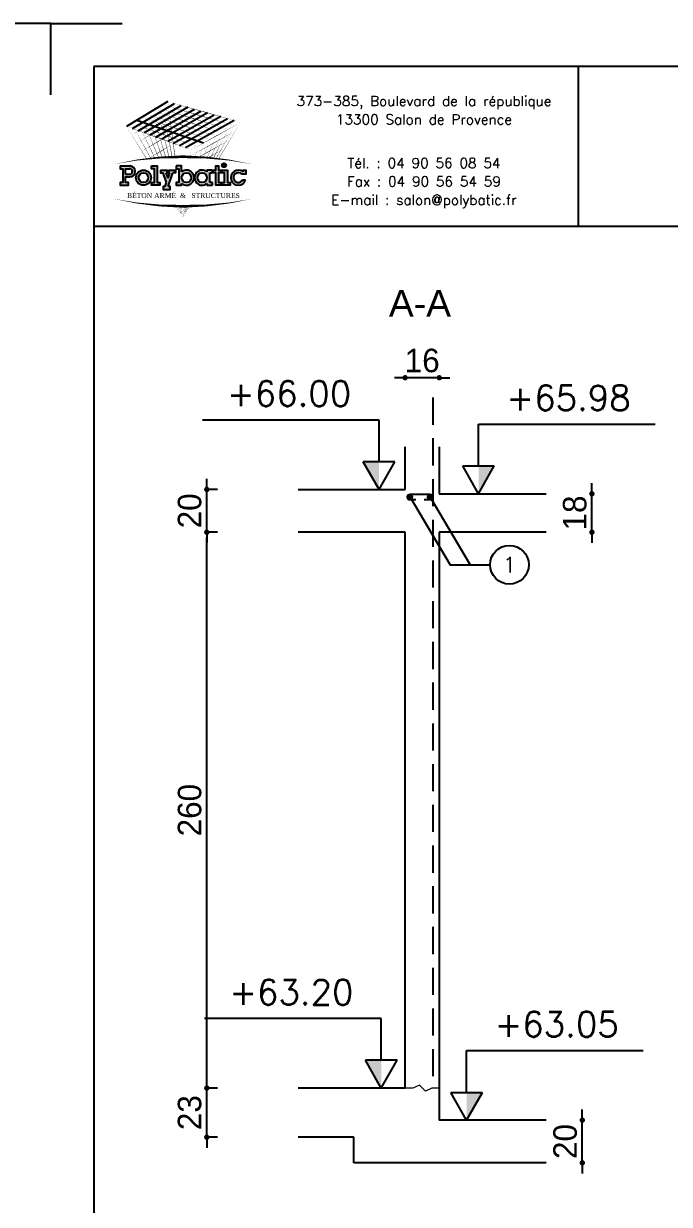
# Model space of a CAD drawing. Header units: metres. Extents: x -5618 to 118954, y -306 to 4637.
# Drawn here: x 24891 to 25193, y 1041 to 1594 of the extents above; entities that cross this region are included whole.
import ezdxf
from ezdxf.enums import TextEntityAlignment as Align

# ---------------------------------------------------------------- set-up
doc = ezdxf.new("R2010")
doc.units = ezdxf.units.M
doc.linetypes.add('CACHEX2', pattern=[19.049999999999997, 12.7, -6.35])
for name, color, linetype in [('COTATION', 1, 'Continuous'), ('GO-FER-HA', 140, 'Continuous'), ('GO-TEXTE', 9, 'Continuous'), ('K_ENT_M_Building_V.76', 7, 'Continuous'), ('STR_COTATION', 1, 'Continuous'), ('STR_VOI-POT', 6, 'Continuous')]:
    doc.layers.add(name, color=color, linetype=linetype)
doc.layers.add('Kofragna_forma', color=7, linetype='Continuous', lineweight=70)
doc.styles.add('GrDimensions', font='simplex.shx')
doc.styles.add('POLYBATIC', font='TIMES.TTF')
doc.styles.add('schéma', font='simplex.shx')
doc.styles.add('TEXTE', font='romans.shx')
doc.styles.add('TEXTEBA', font='ARIAL.TTF')
doc.dimstyles.new('COUPE-20', dxfattribs={"dimscale": 0.5, "dimtxt": 22, "dimasz": 5, "dimexe": 0.05, "dimexo": 0, "dimgap": 5, "dimtad": 1, "dimdec": 0, "dimdsep": 46, "dimtxsty": 'Standard', "dimblk1": 'DOT', "dimblk2": 'DOT', "dimsah": 1, "dimcen": 0, "dimdle": 150, "dimclrd": 1, "dimclre": 1, "dimclrt": 7, "dimadec": 0, "dimazin": 0, "dimtfac": 1, "dimtdec": 0, "dimtix": 1, "dimtmove": 2, "dimatfit": 3, "dimldrblk": 'DOT', "dimfxl": 0, "dimtvp": 1, "dimtolj": 1, "dimtzin": 0, "dimarcsym": 0})

# ---------------------------------------------------------------- blocks, each defined once
blk = doc.blocks.new('A$C492E529B')
h = blk.add_hatch(color=256)
h.paths.add_polyline_path([(-1.982500000000002, 0.1), (-2.082500000000003, 0.1), (-2.082500000000003, 0.2999999999999999), (-1.932500000000003, 0.2999999999999999, 1), (-1.932500000000003, 0.7), (-2.282500000000002, 0.7), (-2.282500000000001, 0.6), (-2.182500000000003, 0.6), (-2.182500000000003, 0.1), (-2.282500000000003, 0.1), (-2.282500000000004, -6.938893903907228e-18), (-1.982500000000003, -6.938893903907228e-18)])
h.paths.add_polyline_path([(-2.082500000000003, 0.3999999999999889), (-2.082500000000003, 0.6), (-1.932500000000003, 0.6, -1), (-1.932500000000003, 0.3999999999999999)], flags=16)
h = blk.add_hatch(color=256)
h.paths.add_polyline_path([(-1.157500000000001, 0.275, 1), (-1.707500000000001, 0.275, 1)])
h.paths.add_polyline_path([(-1.607500000000002, 0.275, -1), (-1.257500000000002, 0.275, -1)], flags=16)
for color, points in [(256, [(-0.9375, 0.7), (-1.137499999999999, 0.7000000000000001), (-1.137500000000001, 0.5999999999999999), (-1.0375, 0.6), (-1.0375, 0.09999999999999998), (-1.137500000000001, 0.09999999999999996), (-1.137499999999999, -4.163336342344337e-17), (-0.8375000000000021, -4.163336342344337e-17), (-0.8375000000000004, 0.09999999999999994), (-0.9374999999999982, 0.09999999999999998)]), (256, [(-0.3674999999999997, 0.45), (-0.2675000000000001, 0.45), (-0.2674999999999983, 0.55), (-0.5234481005020868, 0.55), (-0.5234481005020868, 0.45), (-0.4734481005020861, 0.45), (-0.5425000000000004, 0.2527088585773882), (-0.6115518994979148, 0.45), (-0.5615518994979141, 0.45), (-0.5615518994979141, 0.55), (-0.8175000000000008, 0.55), (-0.8175000000000008, 0.45), (-0.7175000000000011, 0.45), (-0.5954740502510436, 0.1013544292886954), (-0.6484481005020868, -0.04999999999999991), (-0.7175000000000011, -0.04999999999999991), (-0.7175000000000011, -0.1499999999999999), (-0.4675000000000011, -0.1499999999999999), (-0.4675000000000011, -0.04999999999999991), (-0.5424999999999986, -0.0499999999999999)]), (256, [(1.392500000000002, 0.55), (1.2925, 0.55), (1.2925, 0.7000000000000001), (1.192500000000003, 0.7000000000000001), (1.192500000000003, 0.55), (1.092500000000003, 0.55), (1.092500000000003, 0.45), (1.192500000000004, 0.45), (1.192500000000003, -6.938893903907228e-18), (1.392500000000002, -6.938893903907228e-18), (1.392500000000002, 0.1), (1.292500000000004, 0.1), (1.292500000000004, 0.45), (1.392500000000005, 0.45)]), (140, [(1.412500000000003, 0.7250000000000001, 1), (1.562500000000005, 0.7250000000000001, 1)]), (256, [(1.612500000000002, 0.55), (1.412500000000003, 0.55), (1.412500000000003, 0.45), (1.512500000000003, 0.45), (1.512500000000003, 0.1), (1.412500000000003, 0.09999999999999999), (1.412500000000003, -6.938893903907228e-18), (1.712500000000002, -6.938893903907228e-18), (1.7125, 0.09999999999999999), (1.612500000000002, 0.1)]), (256, [(2.129974487139162, 0.4), (2.282500000000004, 0.4), (2.282500000000002, 0.55), (2.182500000000005, 0.55), (2.182500000000003, 0.487132034355964, 3.359496397493009), (2.272075131106462, 0.2), (2.165613883008421, 0.2, -3.125801635094081)])]:
    blk.add_hatch(color=color).paths.add_polyline_path(points)
h = blk.add_hatch(color=256)
h.paths.add_polyline_path([(-0.04749999999999943, 0.4871320343559638), (-0.04749999999999766, 0.7000000000000001), (-0.2474999999999987, 0.7), (-0.2474999999999987, 0.6000000000000001), (-0.1474999999999991, 0.6000000000000001), (-0.1474999999999991, 0.1), (-0.2475000000000005, 0.09999999999999999), (-0.2474999999999987, -6.938893903907228e-18), (-0.04749999999999766, -1.387778780781446e-17), (-0.04749999999999943, 0.06286796564403607, 2.121320343559649)])
h.paths.add_polyline_path([(-0.04749999999999943, 0.275, -1), (0.3025000000000002, 0.275, -1)], flags=16)
h = blk.add_hatch(color=256)
h.paths.add_polyline_path([(1.072500000000003, 0.1), (0.9725000000000037, 0.1), (0.9725000000000037, 0.45), (1.072500000000003, 0.45), (1.072500000000003, 0.55), (0.872500000000004, 0.55), (0.872500000000004, 0.4871320343559638, 2.121320343559652), (0.872500000000004, 0.06286796564403632), (0.8725000000000058, -1.387778780781446e-17), (1.072500000000002, 0)])
h.paths.add_polyline_path([(0.5225000000000026, 0.275, -1), (0.8725000000000023, 0.275, -1)], flags=16)
for p, q in [((-0.5954740502510436, 0.101354429288693), (-0.7175000000000011, 0.45)), ((-0.5425000000000004, 0.2527088585773872), (-0.6115518994979148, 0.45)), ((-0.5425000000000004, -0.04999999999999991), (-0.3674999999999997, 0.45)), ((-0.5425000000000004, 0.2527088585773867), (-0.4734481005020861, 0.45)), ((0.872500000000004, 0.55), (0.872500000000004, 0.4871320343559638)), ((1.072500000000003, 0.55), (0.872500000000004, 0.55)), ((0.9725000000000037, 0.1), (0.9725000000000037, 0.45)), ((0.9725000000000037, 0.45), (1.072500000000003, 0.45)), ((1.072500000000003, 0.45), (1.072500000000003, 0.55)), ((-0.6484481005020868, -0.04999999999999991), (-0.5954740502510454, 0.1013544292886897)), ((0.872500000000004, 0.06286796564403632), (0.872500000000004, -6.938893903907228e-18)), ((1.072500000000003, 0.1), (0.9725000000000037, 0.1)), ((1.072500000000003, -6.938893903907228e-18), (1.072500000000003, 0.1)), ((2.165613883008421, 0.2), (2.272075131106462, 0.2)), ((0.872500000000004, -6.938893903907228e-18), (1.072500000000003, -6.938893903907228e-18))]:
    blk.add_line(p, q)
for points in [[(-2.282500000000002, 0.7), (-1.932500000000003, 0.7)], [(-2.282500000000002, 0.7), (-2.282500000000002, 0.6), (-2.182500000000003, 0.6), (-2.182500000000003, 0.1), (-2.282500000000002, 0.1), (-2.282500000000002, -6.938893903907228e-18), (-1.982500000000003, -6.938893903907228e-18), (-1.982500000000003, 0.1), (-2.082500000000003, 0.1), (-2.082500000000003, 0.2999999999999999), (-1.932500000000003, 0.2999999999999999)], [(-2.082500000000003, 0.3999999999999999), (-2.082500000000003, 0.6), (-1.932500000000003, 0.6)], [(-1.137499999999999, 0.7), (-0.9375, 0.7), (-0.9375, 0.09999999999999998), (-0.8375000000000004, 0.09999999999999994), (-0.8375000000000004, -4.163336342344337e-17), (-1.137499999999999, -4.163336342344337e-17), (-1.137499999999999, 0.09999999999999998), (-1.0375, 0.09999999999999998), (-1.0375, 0.6), (-1.137499999999999, 0.6), (-1.137499999999999, 0.7)], [(-0.8175000000000008, 0.55), (-0.5615518994979141, 0.55)], [(-0.8175000000000008, 0.55), (-0.8175000000000008, 0.45), (-0.7175000000000011, 0.45)], [(-0.6115518994979148, 0.45), (-0.5615518994979141, 0.45), (-0.5615518994979141, 0.55)], [(-0.5234481005020868, 0.55), (-0.2675000000000001, 0.55), (-0.2675000000000001, 0.45), (-0.3674999999999997, 0.45)], [(-0.4734481005020861, 0.45), (-0.5234481005020868, 0.45), (-0.5234481005020868, 0.55)], [(-0.2474999999999987, 0.7), (-0.2474999999999987, 0.6000000000000001), (-0.1474999999999991, 0.6000000000000001), (-0.1474999999999991, 0.1), (-0.2474999999999987, 0.1), (-0.2474999999999987, -6.938893903907228e-18), (-0.04749999999999943, -6.938893903907228e-18), (-0.04749999999999943, 0.06286796564403607)], [(-0.04749999999999943, 0.4871320343559638), (-0.04749999999999943, 0.7), (-0.2474999999999987, 0.7)], [(1.092500000000003, 0.55), (1.192500000000003, 0.55), (1.192500000000003, 0.7000000000000001), (1.292500000000002, 0.7000000000000001), (1.292500000000002, 0.55), (1.392500000000004, 0.55), (1.392500000000004, 0.45), (1.292500000000002, 0.45), (1.292500000000002, 0.1), (1.392500000000004, 0.1), (1.392500000000004, -6.938893903907228e-18), (1.192500000000003, -6.938893903907228e-18), (1.192500000000003, 0.45), (1.092500000000003, 0.45)], [(1.092500000000003, 0.45), (1.092500000000003, 0.55)], [(1.412500000000003, 0.45), (1.412500000000003, 0.55), (1.612500000000002, 0.55), (1.612500000000002, 0.1), (1.712500000000002, 0.1), (1.712500000000002, -6.938893903907228e-18), (1.412500000000003, -6.938893903907228e-18), (1.412500000000003, 0.1), (1.512500000000003, 0.1), (1.512500000000003, 0.45), (1.412500000000003, 0.45)], [(2.182500000000003, 0.487132034355964), (2.182500000000003, 0.55), (2.282500000000002, 0.55), (2.282500000000002, 0.4), (2.129974487139162, 0.4)], [(-2.082500000000003, 0.3999999999999999), (-1.932500000000003, 0.3999999999999999)], [(-0.6484481005020868, -0.04999999999999991), (-0.7175000000000011, -0.04999999999999991), (-0.7175000000000011, -0.1499999999999999), (-0.4675000000000011, -0.1499999999999999), (-0.4675000000000011, -0.04999999999999991), (-0.5425000000000004, -0.04999999999999991)]]:
    blk.add_lwpolyline(points)
for centre, radius in [((-1.432500000000001, 0.275), 0.275), ((-1.432500000000001, 0.275), 0.175), ((0.1275000000000013, 0.275), 0.175), ((0.6975000000000033, 0.275), 0.175)]:
    blk.add_circle(centre, radius)
at = {"color": 140}
blk.add_circle((1.487500000000004, 0.7250000000000001), 0.07500000000000107, dxfattribs=at)
for centre, radius, start, end in [((-1.932500000000003, 0.5), 0.2, 270, 90), ((-1.932500000000003, 0.5), 0.1, 270, 90), ((0.1275000000000013, 0.275), 0.275, 230.4788036413577, 129.5211963586423), ((0.6975000000000033, 0.275), 0.275, 50.47880364135766, 309.5211963586423), ((2.007500000000002, 0.275), 0.275, 50.47880364135766, 344.1733798681277), ((2.007500000000002, 0.275), 0.175, 45.58469140280684, 334.6230664748476)]:
    blk.add_arc(centre, radius, start, end)
blk = doc.blocks.new('POLYBATIC')
at = {"color": 140}
for p, q in [((-0.4296875000004547, 3.28125), (-1.601562500000455, 2.578125)), ((-1.434659090909463, 2.517755681818244), (-0.2414772727272521, 3.227982954545496)), ((-1.267755681818471, 2.457386363636374), (-0.05326704545473149, 3.174715909090992)), ((0.1349431818182438, 3.121448863636374), (-1.100852272727479, 2.397017045454504)), ((-0.933948863636715, 2.336647727272748), (0.323153409090537, 3.06818181818187)), ((-0.7670454545457233, 2.276278409090992), (0.5113636363635123, 3.014914772727252)), ((-1.308593750000455, 2.75390625), (0.5859375, 2.109375)), ((0.6995738636360329, 2.961647727272748), (-0.6001420454547315, 2.215909090909008)), ((-0.4332386363639671, 2.155539772727366), (0.8877840909092356, 2.908380681818244)), ((1.075994318181529, 2.855113636363626), (-0.2663352272729753, 2.095170454545496)), ((-0.09943181818198354, 2.034801136363626), (1.264204545454504, 2.801846590909008)), ((1.452414772727025, 2.748579545454504), (0.06747159090900823, 1.97443181818187))]:
    blk.add_line(p, q, dxfattribs=at)
for points in [[(-1.015625000000455, 2.9296875, 0.015625, 0, 0), (-0.4296875000004547, 3.28125, 0, 0, 0)], [(0.1220703125, 2.7099609375, 0.015625, 0, 0), (-0.8691406250004547, 3.017578125, 0, 0, 0)], [(-0.4912426523219438, 1.705550332218991, 0.01358734283786201, 0, 0), (-0.8691406250004547, 3.017578125, 0, 0, 0)], [(-0.8380681818182438, 2.87286931818187, 0.015625, 0, 0), (-0.2414772727272521, 3.227982954545496, 0, 0, 0)], [(0.283203125, 2.802734375, 0.015625, 0, 0), (-0.7226562500004547, 3.10546875, 0, 0, 0)], [(-0.3979455071712437, 1.710090152438511, 0.01404154563583916, 0, 0), (-0.7226562500004547, 3.10546875, 0, 0, 0)], [(-0.6605113636364877, 2.816051136363626, 0.015625, 0, 0), (-0.05326704545473149, 3.174715909090992, 0, 0, 0)], [(0.4443359375002274, 2.8955078125, 0.015625, 0, 0), (-0.5761718750004547, 3.193359375, 0, 0, 0)], [(-0.3091679367046254, 1.713523988177485, 0.01448156953465553, 0, 0), (-0.5761718750004547, 3.193359375, 0, 0, 0)], [(-0.4829545454547315, 2.759232954545496, 0.015625, 0, 0), (0.1349431818182438, 3.121448863636374, 0, 0, 0)], [(0.60546875, 2.98828125, 0.015625, 0, 0), (-0.4296875000004547, 3.28125, 0, 0, 0)], [(-0.2247129179731928, 1.715989555429132, 0.01490724232924596, 0, 0), (-0.4296875000004547, 3.28125, 0, 0, 0)], [(-0.3053977272729753, 2.702414772727366, 0.015625, 0, 0), (0.323153409090537, 3.06818181818187, 0, 0, 0)], [(-0.1278409090909918, 2.645596590909008, 0.015625, 0, 0), (0.5113636363635123, 3.014914772727252, 0, 0, 0)], [(-1.601562500000455, 2.578125, 0, 0.015625, 0), (-1.015625000000455, 2.9296875, 0, 0, 0)], [(-1.434659090909463, 2.517755681818244, 0, 0.015625, 0), (-0.8380681818182438, 2.87286931818187, 0, 0, 0)], [(-0.3613281249997726, 2.431640625, 0.015625, 0, 0), (-1.308593750000455, 2.75390625, 0, 0, 0)], [(-0.8000544418000572, 1.683696661101635, 0.01214422228537064, 0, 0), (-1.308593750000455, 2.75390625, 0, 0, 0)], [(-1.267755681818471, 2.457386363636374, 0, 0.015625, 0), (-0.6605113636364877, 2.816051136363626, 0, 0, 0)], [(-0.2001953125, 2.5244140625, 0.015625, 0, 0), (-1.162109375000455, 2.841796875, 0, 0, 0)], [(-0.6921335829376858, 1.692528341469028, 0.01263800449243644, 0, 0), (-1.162109375000455, 2.841796875, 0, 0, 0)], [(-1.100852272727479, 2.397017045454504, 0, 0.015625, 0), (-0.4829545454547315, 2.759232954545496, 0, 0, 0)], [(-0.03906250000045475, 2.6171875, 0.015625, 0, 0), (-1.015625000000455, 2.9296875, 0, 0, 0)], [(-0.5892474188822234, 1.699752169851649, 0.0131193101882493, 0, 0), (-1.015625000000455, 2.9296875, 0, 0, 0)], [(-0.933948863636715, 2.336647727272748, 0, 0.015625, 0), (-0.3053977272729753, 2.702414772727366, 0, 0, 0)], [(-0.390625, 2.982954545454504, 0, 0.015625, 0), (-0.9232954545454959, 2.663352272727366, 0, 0, 0)], [(-0.3515625, 2.684659090909008, 0, 0.015625, 0), (-0.8309659090909918, 2.397017045454504, 0, 0, 0)], [(0.04971590909099177, 2.588778409090992, 0.015625, 0, 0), (0.6995738636360329, 2.961647727272748, 0, 0, 0)], [(1.11328125, 2.40234375, 0, 0.015625, 0), (0.1220703125, 2.7099609375, 0, 0, 0)], [(0.2272727272727479, 2.531960227272748, 0.015625, 0, 0), (0.8877840909092356, 2.908380681818244, 0, 0, 0)], [(1.2890625, 2.5, 0, 0.015625, 0), (0.283203125, 2.802734375, 0, 0, 0)], [(0.4048295454542767, 2.475142045454504, 0.015625, 0, 0), (1.075994318181529, 2.855113636363626, 0, 0, 0)], [(1.46484375, 2.59765625, 0, 0.015625, 0), (0.4443359375002274, 2.8955078125, 0, 0, 0)], [(0.5823863636364877, 2.41832386363626, 0.015625, 0, 0), (1.264204545454504, 2.801846590909008, 0, 0, 0)], [(1.640625000000227, 2.6953125, 0, 0.015625, 0), (0.60546875, 2.98828125, 0, 0, 0)], [(0.7599431818180165, 2.36150568181813, 0.015625, 0, 0), (1.452414772727025, 2.748579545454504, 0, 0, 0)], [(0.9374999999995453, 2.3046875, 0.015625, 0, 0), (1.640625000000227, 2.6953125, 0, 0, 0)], [(1.012016020391002, 1.662597747784957, 0.01197350437350787, 0, 0), (1.640625000000227, 2.6953125, 0, 0, 0)], [(-0.68359375, 2.24609375, 0.015625, 0, 0), (-1.601562500000455, 2.578125, 0, 0, 0)], [(-1.031467709796289, 1.660411435280935, 0.01112380078447304, 0, 0), (-1.601562500000455, 2.578125, 0, 0, 0)], [(-1.455965909090764, 2.34375, 0, 0.015625, 0), (-0.9232954545454959, 2.663352272727366, 0, 0, 0)], [(-0.5224609375, 2.3388671875, 0.015625, 0, 0), (-1.455078125000455, 2.666015625, 0, 0, 0)], [(-0.9131357219118854, 1.673060752227684, 0.0116390314757204, 0, 0), (-1.455078125000455, 2.666015625, 0, 0, 0)], [(-1.310369318181984, 2.109375, 0, 0.015625, 0), (-0.8309659090909918, 2.397017045454504, 0, 0, 0)], [(-0.7670454545457233, 2.276278409090992, 0, 0.015625, 0), (-0.1278409090909918, 2.645596590909008, 0, 0, 0)], [(-0.3124999999997726, 2.386363636363626, 0, 0.015625, 0), (-0.738636363636715, 2.13068181818187, 0, 0, 0)], [(-0.6001420454547315, 2.215909090909008, 0, 0.015625, 0), (0.04971590909099177, 2.588778409090992, 0, 0, 0)], [(0.41015625, 2.01171875, 0, 0.015625, 0), (-0.5224609375, 2.3388671875, 0, 0, 0)], [(-0.4332386363639671, 2.155539772727366, 0, 0.015625, 0), (0.2272727272727479, 2.531960227272748, 0, 0, 0)], [(0.5859375, 2.109375, 0, 0.015625, 0), (-0.3613281249997726, 2.431640625, 0, 0, 0)], [(-0.2663352272729753, 2.095170454545496, 0, 0.015625, 0), (0.4048295454542767, 2.475142045454504, 0, 0, 0)], [(0.7617187500002274, 2.20703125, 0, 0.015625, 0), (-0.2001953125, 2.5244140625, 0, 0, 0)], [(-0.09943181818198354, 2.034801136363626, 0, 0.015625, 0), (0.5823863636364877, 2.41832386363626, 0, 0, 0)], [(0.9374999999995453, 2.3046875, 0, 0.015625, 0), (-0.03906250000045475, 2.6171875, 0, 0, 0)], [(0.06747159090900823, 1.97443181818187, 0, 0.015625, 0), (0.7599431818180165, 2.36150568181813, 0, 0, 0)], [(0.7810150218122089, 1.685348204963248, 0.00932677131755205, 0, 0), (1.11328125, 2.40234375, 0, 0, 0)], [(0.8522727272725206, 2.095170454545496, 0.015625, 0, 0), (1.491477272727025, 2.450284090909008, 0, 0, 0)], [(0.8650912233908912, 1.677752675667421, 0.01027809155415822, 0, 0), (1.2890625, 2.5, 0, 0, 0)], [(0.9418075391890852, 1.670138702828694, 0.01115810583063171, 0, 0), (1.46484375, 2.59765625, 0, 0, 0)], [(-1.164772727272975, 1.875, 0, 0.015625, 0), (-0.738636363636715, 2.13068181818187, 0, 0, 0)], [(0.234375, 1.9140625, 0, 0.015625, 0), (-0.68359375, 2.24609375, 0, 0, 0)], [(-0.2734375, 2.08806818181813, 0, 0.015625, 0), (-0.6463068181817562, 1.864346590909008, 0, 0, 0)], [(0.2130681818182438, 1.74005681818187, 0, 0.015625, 0), (0.8522727272725206, 2.095170454545496, 0, 0, 0)], [(0.234375, 1.9140625, 0, 0.015625, 0), (0.9374999999995453, 2.3046875, 0, 0, 0)], [(0.3490664007761097, 1.712087584760297, 0.004654464702752464, 0, 0), (0.41015625, 2.01171875, 0, 0, 0)], [(0.4740167860959446, 1.706460429945992, 0.005969104741541102, 0, 0), (0.5859375, 2.109375, 0, 0, 0)], [(0.5866968277300657, 1.699916449576676, 0.007180386554667803, 0, 0), (0.7617187500002274, 2.20703125, 0, 0, 0)], [(0.6885950454347949, 1.692796153361087, 0.008296831818832406, 0, 0), (0.9374999999995453, 2.3046875, 0, 0, 0)], [(0.7648212005681216, 1.884417712436971, 0.015625, 0, 0), (1.342329545454277, 2.20525568181813, 0, 0, 0)], [(-1.953125, 1.5078125, 0, 0.078125, -0.05384344768960826), (0, 1.71875, 0, 0, 0)], [(-1.019176136363967, 1.640625, 0, 0.015625, 0), (-0.6463068181817562, 1.864346590909008, 0, 0, 0)], [(-0.2343750000004547, 1.789772727272748, 0, 0.006380219183002012, 0), (-0.364879483288405, 1.711470037299478, 0, 0.006380219183002012, 0)], [(1.953125, 1.5078125, 0, 0.078125, 0.05384344768960826), (0, 1.71875, 0, 0, 0)], [(0.2101635290903232, 1.716335487573815, 0.003228196121244227, 0, 0), (0.234375, 1.9140625, 0, 0, 0)], [(0.4469534160696185, 1.707824498826653, 0.006931142164855608, 0.015625, 0), (0.7670454545452685, 1.885653409090992, 0, 0, 0)], [(0.6795939278408696, 1.674900666982467, 0.015625, 0, 0), (1.193181818181984, 1.960227272727366, 0, 0, 0)], [(0.9595825479204905, 1.668281339753776, 0.002934513941093933, 0, 0), (1.044034090909008, 1.715198863636374, 0, 0, 0)], [(-1.953125, 0.5234375, 0, 0.078125, 0.05384344768960826), (0, 0.3125, 0, 0, 0)], [(1.953125, 0.5234375, 0, 0.078125, -0.05384344768960826), (0, 0.3125, 0, 0, 0)], [(0, 0, 0, 0.003813184372856077, 0), (-0.195425699109137, 0.3145877107606339, 0, 0.003813184372856077, 0)], [(0, 0, 0, 0.003681835129602301, 0), (-0.1714354482223825, 0.3141065594943484, 0, 0.003681835129602301, 0)], [(0, 0, 0, 0.003559883067564705, 0), (-0.1490701034542781, 0.3137146953291676, 0, 0.003559883067564705, 0)], [(0, 0, 0, 0.003446298807918057, 0), (-0.1281592369196005, 0.3133977978450275, 0, 0.003446298807918057, 0)], [(0, 0, 0, 0.003340204242443637, 0), (-0.1085566378797012, 0.3131441477290764, 0, 0.003340204242443637, 0)], [(0, 0, 0, 0.00324084487628895, 0), (-0.09013599812169559, 0.312944083366574, 0, 0.00324084487628895, 0)], [(0, 0, 0, 0.00314756816438513, 0), (-0.07278751380135873, 0.312789586335839, 0, 0.00314756816438513, 0)], [(0, 0, 0, 0.003059806352468915, 0), (-0.05641517962362741, 0.3126739616427585, 0, 0.003059806352468915, 0)], [(0, 0, 0, 0.003059806352468926, 0), (-0.05641517962362741, 0.3126739616427585, 0, 0.003059806352468926, 0)], [(0, 0, 0, 0.002977062747662009, 0), (-0.04093461278057475, 0.3125915885044606, 0, 0.002977062747662009, 0)], [(0, 0, 0, 0.005103348149100338, 0), (0.03827511111785498, 0.3125800741324838, 0, 0.005103348149100338, 0)], [(0, 0, 0, 0.004857820584163759, 0), (0.06375889516698408, 0.3127222001055543, 0, 0.004857820584163759, 0)], [(0, 0, 0, 0.004635747574430795, 0), (0.08692026702033218, 0.3129129612740371, 0, 0.004635747574430795, 0)], [(0, 0, 0, 0.004433818568920311, 0), (0.1080743276174871, 0.3131384364301084, 0, 0.004433818568920311, 0)], [(0, 0, 0, 0.004249332961201733, 0), (0.1274799888360576, 0.3133883058886795, 0, 0.004249332961201733, 0)], [(0, 0, 0, 0.004080063185600645, 0), (0.1453522509866616, 0.3136548573932032, 0, 0.004080063185600645, 0)], [(0, 0, 0, 0.003924153640373415, 0), (0.1618713376651613, 0.3139322912297757, 0, 0.003924153640373415, 0)], [(0, 0, 0, 0.003780044831076442, 0), (0.1771896014565755, 0.3142162265830848, 0, 0.003780044831076442, 0)], [(0, 0, 0, 0.003646415603355052, 0), (0.1914368191760332, 0.314503345789376, 0, 0.003646415603355052, 0)]]:
    blk.add_lwpolyline(points, format="xyseb", dxfattribs=at)
at = {"color": 5, "xscale": 0.78125, "yscale": 0.78125, "zscale": 0.78125}
blk.add_blockref('A$C492E529B', (0, 0.9102189642169378), dxfattribs=at)
at = {"lineweight": 60, "style": 'POLYBATIC'}
for s, p in [('BÉTON ARMÉ', (-1.586656885245475, 0.546875)), ('STRUCTURES', (0.2401012856082616, 0.546875))]:
    blk.add_text(s, height=0.140625, dxfattribs=at).set_placement(p)
at = {"color": 140, "style": 'POLYBATIC'}
blk.add_text('&', height=0.140625, dxfattribs=at).set_placement((0, 0.546875), align=Align.CENTER)
blk = doc.blocks.new('_DOT')
at = {"color": 0, "linetype": 'ByBlock'}
blk.add_line((-0.5, 0), (-1, 0), dxfattribs=at)
at = {"color": 0, "linetype": 'ByBlock', "const_width": 0.5}
blk.add_lwpolyline([(-0.25, 0, 1), (0.25, 0, 1)], format="xyb", close=True, dxfattribs=at)
blk = doc.blocks.new('*D887')
at = {"layer": 'COTATION', "color": 1, "lineweight": -2, "ltscale": 4.5}
for p, q in [((24976.7343246977, 1098.287650615887), (24976.7343246977, 1100.787650615887)), ((24981.7343246977, 1095.787650615887), (24976.7093246977, 1095.787650615887)), ((24976.7343246977, 1072.787650615887), (24976.7343246977, 1095.787650615887)), ((24981.7343246977, 1072.787650615887), (24976.7093246977, 1072.787650615887)), ((24976.7343246977, 1070.287650615887), (24976.7343246977, 1067.787650615887))]:
    blk.add_line(p, q, dxfattribs=at)
at = {"layer": 'DEFPOINTS', "color": 0, "lineweight": -3, "ltscale": 4.5}
for p in [(24976.7343246977, 1095.787650615887), (25019.50796103372, 1095.787650615887), (25019.50796103372, 1072.787650615887)]:
    blk.add_point(p, dxfattribs=at)
at = {"layer": 'COTATION', "color": 1, "lineweight": -2, "ltscale": 4.5, "xscale": 2.5, "yscale": 2.5, "zscale": 2.5}
for p, rotation in [((24976.7343246977, 1095.787650615887), 270), ((24976.7343246977, 1072.787650615887), 90)]:
    blk.add_blockref('_DOT', p, dxfattribs=dict(at, rotation=rotation))
at = {"layer": 'COTATION', "color": 7, "lineweight": -3, "ltscale": 4.5, "insert": (24968.7343246977, 1084.287650615891), "char_height": 11, "attachment_point": 5, "rotation": 90}
blk.add_mtext('\\A1;23', dxfattribs=at)
blk = doc.blocks.new('*D888')
at = {"layer": 'COTATION', "color": 1, "lineweight": -2, "ltscale": 4.5}
for p, q in [((24981.7343246977, 1355.787650615887), (24976.7093246977, 1355.787650615887)), ((24976.7343246977, 1098.287650615887), (24976.7343246977, 1353.287650615887)), ((24981.7343246977, 1095.787650615887), (24976.7093246977, 1095.787650615887))]:
    blk.add_line(p, q, dxfattribs=at)
at = {"layer": 'DEFPOINTS', "color": 0, "lineweight": -3, "ltscale": 4.5}
for p in [(24976.7343246977, 1355.787650615887), (25019.50796103372, 1355.787650615887), (25019.50796103372, 1095.787650615887)]:
    blk.add_point(p, dxfattribs=at)
at = {"layer": 'COTATION', "color": 1, "lineweight": -2, "ltscale": 4.5, "xscale": 2.5, "yscale": 2.5, "zscale": 2.5}
for p, rotation in [((24976.7343246977, 1355.787650615887), 90), ((24976.7343246977, 1095.787650615887), 270)]:
    blk.add_blockref('_DOT', p, dxfattribs=dict(at, rotation=rotation))
at = {"layer": 'COTATION', "color": 7, "lineweight": -3, "ltscale": 4.5, "insert": (24968.7343246977, 1225.787650615891), "char_height": 11, "attachment_point": 5, "rotation": 90}
blk.add_mtext('\\A1;260', dxfattribs=at)
blk = doc.blocks.new('*D889')
at = {"layer": 'COTATION', "color": 1, "lineweight": -2, "ltscale": 4.5}
for p, q in [((24981.7343246977, 1375.790150615967), (24976.7093246977, 1375.790150615967)), ((24976.7343246977, 1378.290150615967), (24976.7343246977, 1380.790150615967)), ((24976.7343246977, 1355.787650615887), (24976.7343246977, 1375.790150615967)), ((24981.7343246977, 1355.787650615887), (24976.7093246977, 1355.787650615887)), ((24976.7343246977, 1353.287650615887), (24976.7343246977, 1350.787650615887))]:
    blk.add_line(p, q, dxfattribs=at)
at = {"layer": 'DEFPOINTS', "color": 0, "lineweight": -3, "ltscale": 4.5}
for p in [(24976.7343246977, 1375.790150615967), (25019.50796103372, 1375.790150615967), (25019.50796103372, 1355.787650615887)]:
    blk.add_point(p, dxfattribs=at)
at = {"layer": 'COTATION', "color": 1, "lineweight": -2, "ltscale": 4.5, "xscale": 2.5, "yscale": 2.5, "zscale": 2.5}
for p, rotation in [((24976.7343246977, 1375.790150615967), 270), ((24976.7343246977, 1355.787650615887), 90)]:
    blk.add_blockref('_DOT', p, dxfattribs=dict(at, rotation=rotation))
at = {"layer": 'COTATION', "color": 7, "lineweight": -3, "ltscale": 4.5, "insert": (24968.7343246977, 1365.788900615931), "char_height": 11, "attachment_point": 5, "rotation": 90}
blk.add_mtext('\\A1;20', dxfattribs=at)
blk = doc.blocks.new('*D890')
at = {"layer": 'DEFPOINTS', "color": 0, "lineweight": -3, "ltscale": 4.5}
for p in [(25069.50796103372, 1428.06661036162), (25069.50796103372, 1395.790150615966, 187.688179425467), (25085.50796103372, 1395.790150615966, 187.688179425467)]:
    blk.add_point(p, dxfattribs=at)
at = {"layer": 'STR_COTATION', "color": 1, "lineweight": -2, "ltscale": 4.5}
for p, q in [((25067.00796103372, 1428.06661036162), (25064.50796103372, 1428.06661036162)), ((25069.50796103372, 1428.078889743477), (25069.50796103372, 1428.09161036162)), ((25085.50796103372, 1428.06661036162), (25069.50796103372, 1428.06661036162)), ((25085.50796103372, 1428.078889743477), (25085.50796103372, 1428.09161036162)), ((25088.00796103372, 1428.06661036162), (25090.50796103372, 1428.06661036162))]:
    blk.add_line(p, q, dxfattribs=at)
at = {"layer": 'STR_COTATION', "color": 1, "lineweight": -2, "ltscale": 4.5, "xscale": 2.5, "yscale": 2.5, "zscale": 2.5}
blk.add_blockref('_DOT', (25069.50796103372, 1428.06661036162), dxfattribs=at)
at = {"layer": 'STR_COTATION', "color": 1, "lineweight": -2, "ltscale": 4.5, "xscale": 2.5, "yscale": 2.5, "zscale": 2.5, "rotation": 180}
blk.add_blockref('_DOT', (25085.50796103372, 1428.06661036162), dxfattribs=at)
at = {"layer": 'STR_COTATION', "color": 7, "lineweight": -3, "ltscale": 4.5, "insert": (25077.50796103372, 1436.06661036162), "char_height": 11, "attachment_point": 5}
blk.add_mtext('\\A1;16', dxfattribs=at)
blk = doc.blocks.new('*D891')
at = {"layer": 'DEFPOINTS', "color": 0, "lineweight": -3, "ltscale": 4.5}
for p in [(25135.50796103372, 1080.787650615887, 187.688179425467), (25152.41719249981, 1080.787650615887), (25133.53710448089, 1060.787650615887, 187.688179425467)]:
    blk.add_point(p, dxfattribs=at)
at = {"layer": 'STR_COTATION', "color": 1, "lineweight": -2, "ltscale": 4.5}
for p, q in [((25152.41719249981, 1083.287650615887), (25152.41719249981, 1085.787650615887)), ((25152.41719249981, 1060.787650615887), (25152.41719249981, 1080.787650615887)), ((25152.43545297498, 1080.787650615887), (25152.44219249981, 1080.787650615887)), ((25152.43467608001, 1060.787650615887), (25152.44219249981, 1060.787650615887)), ((25152.41719249981, 1058.287650615887), (25152.41719249981, 1055.787650615887))]:
    blk.add_line(p, q, dxfattribs=at)
at = {"layer": 'STR_COTATION', "color": 1, "lineweight": -2, "ltscale": 4.5, "xscale": 2.5, "yscale": 2.5, "zscale": 2.5}
for p, rotation in [((25152.41719249981, 1080.787650615887), 270), ((25152.41719249981, 1060.787650615887), 90)]:
    blk.add_blockref('_DOT', p, dxfattribs=dict(at, rotation=rotation))
at = {"layer": 'STR_COTATION', "color": 7, "lineweight": -3, "ltscale": 4.5, "insert": (25144.41719249981, 1070.787650615891), "char_height": 11, "attachment_point": 5, "rotation": 90}
blk.add_mtext('\\A1;20', dxfattribs=at)
blk = doc.blocks.new('*D892')
at = {"layer": 'DEFPOINTS', "color": 0, "lineweight": -3, "ltscale": 4.5}
for p in [(25135.50796103372, 1373.790150615968, 281.5322691381999), (25156.90888450145, 1373.790150615968), (25135.50796103372, 1355.787650615887, 281.5322691381999)]:
    blk.add_point(p, dxfattribs=at)
at = {"layer": 'STR_COTATION', "color": 1, "lineweight": -2, "ltscale": 4.5}
for p, q in [((25156.90888450145, 1376.290150615968), (25156.90888450145, 1378.790150615968)), ((25156.90888450145, 1355.787650615887), (25156.90888450145, 1373.790150615968)), ((25156.92819310865, 1373.790150615968), (25156.93388450145, 1373.790150615968)), ((25156.90888450145, 1353.287650615887), (25156.90888450145, 1350.787650615887)), ((25156.92819310865, 1355.787650615887), (25156.93388450145, 1355.787650615887))]:
    blk.add_line(p, q, dxfattribs=at)
at = {"layer": 'STR_COTATION', "color": 1, "lineweight": -2, "ltscale": 4.5, "xscale": 2.5, "yscale": 2.5, "zscale": 2.5}
for p, rotation in [((25156.90888450145, 1373.790150615968), 270), ((25156.90888450145, 1355.787650615887), 90)]:
    blk.add_blockref('_DOT', p, dxfattribs=dict(at, rotation=rotation))
at = {"layer": 'STR_COTATION', "color": 7, "lineweight": -3, "ltscale": 4.5, "insert": (25148.90888450145, 1364.788900615931), "char_height": 11, "attachment_point": 5, "rotation": 90}
blk.add_mtext('\\A1;18', dxfattribs=at)

msp = doc.modelspace()

# ---------------------------------------------------------------- linework, layer by layer
at = {"color": 7, "linetype": 'Continuous', "lineweight": -3}
for p, q in [((25064.68021301084, 1388.790150615967, 187.688179425467), (25049.93001365842, 1388.790150615967, 187.688179425467)), ((25057.30511333463, 1375.790150615967, 187.688179425467), (25049.93001365842, 1388.790150615967, 187.688179425467)), ((25064.68021301084, 1388.790150615967, 187.688179425467), (25049.93001365842, 1388.790150615967, 187.688179425467)), ((25057.30511333463, 1375.790150615967, 187.688179425467), (25049.93001365842, 1388.790150615967, 187.688179425467)), ((25057.30511333463, 1375.790150615967, 187.688179425467), (25064.68021301084, 1388.790150615967, 187.688179425467)), ((25057.30511333463, 1375.790150615967, 187.688179425467), (25064.68021301084, 1388.790150615967, 187.688179425467)), ((25096.49748246774, 1386.790150615968, 281.5322691381999), (25111.24768182016, 1386.790150615968, 281.5322691381999)), ((25103.87258214395, 1373.790150615968, 281.5322691381999), (25096.49748246774, 1386.790150615968, 281.5322691381999)), ((25096.49748246774, 1386.790150615968, 281.5322691381999), (25111.24768182016, 1386.790150615968, 281.5322691381999)), ((25103.87258214395, 1373.790150615968, 281.5322691381999), (25096.49748246774, 1386.790150615968, 281.5322691381999)), ((25103.87258214395, 1373.790150615968, 281.5322691381999), (25111.24768182016, 1386.790150615968, 281.5322691381999)), ((25103.87258214395, 1373.790150615968, 281.5322691381999), (25111.24768182016, 1386.790150615968, 281.5322691381999)), ((25065.73731510382, 1108.787650615887, 187.688179425467), (25050.9871157514, 1108.787650615887, 187.688179425467)), ((25058.36221542761, 1095.787650615887, 187.688179425467), (25050.9871157514, 1108.787650615887, 187.688179425467)), ((25065.73731510382, 1108.787650615887, 187.688179425467), (25050.9871157514, 1108.787650615887, 187.688179425467)), ((25058.36221542761, 1095.787650615887, 187.688179425467), (25050.9871157514, 1108.787650615887, 187.688179425467)), ((25058.36221542761, 1095.787650615887, 187.688179425467), (25065.73731510382, 1108.787650615887, 187.688179425467)), ((25058.36221542761, 1095.787650615887, 187.688179425467), (25065.73731510382, 1108.787650615887, 187.688179425467)), ((25090.92706593607, 1093.787650615887, 187.688179425467), (25105.67726528849, 1093.787650615887, 187.688179425467)), ((25098.30216561228, 1080.787650615887, 187.688179425467), (25090.92706593607, 1093.787650615887, 187.688179425467)), ((25090.92706593607, 1093.787650615887, 187.688179425467), (25105.67726528849, 1093.787650615887, 187.688179425467)), ((25098.30216561228, 1080.787650615887, 187.688179425467), (25090.92706593607, 1093.787650615887, 187.688179425467)), ((25098.30216561228, 1080.787650615887, 187.688179425467), (25105.67726528849, 1093.787650615887, 187.688179425467)), ((25098.30216561228, 1080.787650615887, 187.688179425467), (25105.67726528849, 1093.787650615887, 187.688179425467))]:
    msp.add_line(p, q, dxfattribs=at)
for points in [[(24903.81318611815, 1560.380024386261), (24903.81318608882, 1593.710024386103), (24870.48318608863, 1593.710024386103)], [(24903.81318608882, 1560.380024445052), (24903.81318608882, 1593.710024444777), (24937.14318608889, 1593.710024444777)], [(25150.45518608881, 1573.712024445221), (25150.45706618159, 1498.770781202283)], [(25873.71618608875, 1498.770781202283), (24923.81118608895, 1498.770781202283)]]:
    msp.add_lwpolyline(points)
msp.add_lwpolyline([(24923.81118608895, 1573.712024445221), (24923.81118608895, 913.7780244450963), (25873.71618608875, 913.7780244450963), (25873.71618608875, 1573.712024445221)], close=True)
at = {"lineweight": 18, "elevation": 187.688179425467}
msp.add_lwpolyline([(25085.50796103372, 1095.787650615887), (25082.04302073309, 1095.787650615887), (25079.0205500032, 1094.363863023443), (25076.2728720643, 1097.134969244457), (25073.11301743732, 1095.787650615887), (25069.50796103372, 1095.787650615887)], dxfattribs=at)
at = {"color": 7, "linetype": 'Continuous', "lineweight": -3}
for points in [[(25049.93001365842, 1388.790150615967, 187.688179425467), (25057.30511333463, 1375.790150615967, 187.688179425467), (25057.30511333463, 1388.757333752048, 187.688179425467)], [(25049.93001365842, 1388.790150615967, 187.688179425467), (25057.30511333463, 1375.790150615967, 187.688179425467), (25057.30511333463, 1388.757333752048, 187.688179425467)], [(25111.24768182016, 1386.790150615968, 281.5322691381999), (25103.87258214395, 1373.790150615968, 281.5322691381999), (25103.87258214395, 1386.757333752048, 281.5322691381999)], [(25111.24768182016, 1386.790150615968, 281.5322691381999), (25103.87258214395, 1373.790150615968, 281.5322691381999), (25103.87258214395, 1386.757333752048, 281.5322691381999)], [(25050.9871157514, 1108.787650615887, 187.688179425467), (25058.36221542761, 1095.787650615887, 187.688179425467), (25058.36221542761, 1108.754833751968, 187.688179425467)], [(25050.9871157514, 1108.787650615887, 187.688179425467), (25058.36221542761, 1095.787650615887, 187.688179425467), (25058.36221542761, 1108.754833751968, 187.688179425467)], [(25105.67726528849, 1093.787650615887, 187.688179425467), (25098.30216561228, 1080.787650615887, 187.688179425467), (25098.30216561228, 1093.754833751968, 187.688179425467)], [(25105.67726528849, 1093.787650615887, 187.688179425467), (25098.30216561228, 1080.787650615887, 187.688179425467), (25098.30216561228, 1093.754833751968, 187.688179425467)]]:
    msp.add_solid(points, dxfattribs=at)
at = {"layer": 'GO-FER-HA', "elevation": 93.84408971273349}
for points in [[(25071.88391190411, 1372.223148294323), (25090.66270322795, 1340.59089015336), (25109.24888727052, 1340.59089015336)], [(25081.21588593738, 1372.223148294323), (25099.99467726122, 1340.59089015336), (25109.24888727053, 1340.59089015336)]]:
    msp.add_lwpolyline(points, dxfattribs=at)
at = {"layer": 'GO-FER-HA'}
msp.add_circle((25118.30564990538, 1340.59089015336, 93.84408971273349), 9.05676263485475, dxfattribs=at)
at = {"layer": 'K_ENT_M_Building_V.76', "color": 30, "linetype": 'Continuous', "lineweight": -3}
for p, q in [((25050.80511333463, 1408.290150615967, 187.688179425467), (24974.66225619177, 1408.290150615967, 187.688179425467)), ((25050.80511333463, 1408.290150615967, 187.688179425467), (24974.66225619177, 1408.290150615967, 187.688179425467)), ((25057.30511333463, 1408.290150615967, 187.688179425467), (25050.80511333463, 1408.290150615967, 187.688179425467)), ((25057.30511333463, 1408.290150615967, 187.688179425467), (25050.80511333463, 1408.290150615967, 187.688179425467)), ((25057.30511333463, 1388.790150615967, 187.688179425467), (25057.30511333463, 1408.290150615967, 187.688179425467)), ((25057.30511333463, 1388.790150615967, 187.688179425467), (25057.30511333463, 1408.290150615967, 187.688179425467)), ((25103.87258214395, 1386.790150615968, 281.5322691381999), (25103.87258214395, 1406.290150615968, 281.5322691381999)), ((25103.87258214395, 1406.290150615968, 281.5322691381999), (25110.37258214395, 1406.290150615968, 281.5322691381999)), ((25103.87258214395, 1386.790150615968, 281.5322691381999), (25103.87258214395, 1406.290150615968, 281.5322691381999)), ((25103.87258214395, 1406.290150615968, 281.5322691381999), (25110.37258214395, 1406.290150615968, 281.5322691381999)), ((25110.37258214395, 1406.290150615968, 281.5322691381999), (25186.51543928681, 1406.290150615968, 281.5322691381999)), ((25110.37258214395, 1406.290150615968, 281.5322691381999), (25186.51543928681, 1406.290150615968, 281.5322691381999)), ((25051.86221542761, 1128.287650615888, 187.688179425467), (24975.71935828475, 1128.287650615888, 187.688179425467)), ((25051.86221542761, 1128.287650615888, 187.688179425467), (24975.71935828475, 1128.287650615888, 187.688179425467)), ((25058.36221542761, 1128.287650615888, 187.688179425467), (25051.86221542761, 1128.287650615888, 187.688179425467)), ((25058.36221542761, 1128.287650615888, 187.688179425467), (25051.86221542761, 1128.287650615888, 187.688179425467)), ((25058.36221542761, 1108.787650615887, 187.688179425467), (25058.36221542761, 1128.287650615888, 187.688179425467)), ((25058.36221542761, 1108.787650615887, 187.688179425467), (25058.36221542761, 1128.287650615888, 187.688179425467)), ((25098.30216561228, 1093.787650615887, 187.688179425467), (25098.30216561228, 1113.287650615888, 187.688179425467)), ((25098.30216561228, 1113.287650615888, 187.688179425467), (25104.80216561228, 1113.287650615888, 187.688179425467)), ((25098.30216561228, 1093.787650615887, 187.688179425467), (25098.30216561228, 1113.287650615888, 187.688179425467)), ((25098.30216561228, 1113.287650615888, 187.688179425467), (25104.80216561228, 1113.287650615888, 187.688179425467)), ((25104.80216561228, 1113.287650615888, 187.688179425467), (25180.94502275514, 1113.287650615888, 187.688179425467)), ((25104.80216561228, 1113.287650615888, 187.688179425467), (25180.94502275514, 1113.287650615888, 187.688179425467))]:
    msp.add_line(p, q, dxfattribs=at)
at = {"layer": 'Kofragna_forma', "color": 4, "lineweight": -3}
for p, q in [((25069.50796103372, 1375.790150615967, 187.688179425467), (25069.50796103372, 1395.790150615966, 187.688179425467)), ((25085.50796103372, 1395.790150615966, 187.688179425467), (25085.50796103372, 1373.790150615968, 187.688179425467)), ((25019.50796103372, 1375.790150615967, 187.688179425467), (25069.50796103372, 1375.790150615967, 187.688179425467)), ((25085.50796103372, 1373.790150615968, 281.5322691381999), (25135.50796103372, 1373.790150615968, 281.5322691381999)), ((25069.50796103372, 1355.787650615887, 187.688179425467), (25019.50796103372, 1355.787650615887, 187.688179425467)), ((25069.50796103372, 1095.787650615887, 187.688179425467), (25069.50796103372, 1355.787650615887, 187.688179425467)), ((25085.50796103372, 1355.787650615887, 187.688179425467), (25085.50796103372, 1080.787650615887, 187.688179425467)), ((25135.50796103372, 1355.787650615887, 281.5322691381999), (25085.50796103372, 1355.787650615887, 281.5322691381999)), ((25069.50796103372, 1095.787650615887, 187.688179425467), (25019.50796103372, 1095.787650615887, 187.688179425467)), ((25135.50796103372, 1080.787650615887, 187.688179425467), (25085.50796103372, 1080.787650615887, 187.688179425467)), ((25045.50796103372, 1072.787650615887, 187.688179425467), (25019.50796103372, 1072.787650615887, 187.688179425467)), ((25045.50796103372, 1060.787650615887, 187.688179425467), (25045.50796103372, 1072.787650615887, 187.688179425467)), ((25135.50796103372, 1060.787650615887, 187.688179425467), (25045.50796103372, 1060.787650615887, 187.688179425467))]:
    msp.add_line(p, q, dxfattribs=at)
at = {"layer": 'STR_VOI-POT', "color": 1, "linetype": 'CACHEX2', "elevation": 187.688179425467}
msp.add_lwpolyline([(25082.5051925814, 1418.787650615888), (25082.50612621097, 1095.787650615888)], dxfattribs=at)
at = {"layer": 'STR_VOI-POT', "const_width": 1.44, "elevation": 93.84408971273349}
for points in [[(25071.16391190411, 1372.223148294323, -1), (25072.60391190411, 1372.223148294323, -1)], [(25080.34687080655, 1372.223148294323, -1), (25081.78687080655, 1372.223148294323, -1)]]:
    msp.add_lwpolyline(points, format="xyb", close=True, dxfattribs=at)
at = {"layer": 'STR_VOI-POT', "elevation": 93.84408971273349}
msp.add_lwpolyline([(25074.4988571539, 1370.915675669372), (25071.8839119041, 1370.915675669372, -0.414213562373095), (25070.57643927916, 1372.223148294323), (25070.57643927916, 1372.30824534724, -0.414213562373095), (25071.8839119041, 1373.615717972194), (25081.06687080657, 1373.615717972194, -0.4319950440242252), (25082.37434343151, 1372.223148294323), (25082.3743434315, 1372.223148294323, -0.414213562373095), (25081.06687080657, 1370.915675669372), (25078.45192555667, 1370.915675669372)], format="xyb", dxfattribs=at)

# ---------------------------------------------------------------- block references
at = {"xscale": 16.49835000000894, "yscale": 16.49834999989253, "zscale": 16.49835000000003}
msp.add_blockref('POLYBATIC', (24965.58011310967, 1503.089303188184), dxfattribs=at)

# ---------------------------------------------------------------- texts
at = {"style": 'schéma'}
for s, p in [('373-385, Boulevard de la république', (25078.33583653463, 1555.17576115047)), ('13300 Salon de Provence', (25078.33583653463, 1546.545388232259)), ('Tél. : 04 90 56 08 54', (25078.33583653463, 1526.162270306651)), ('Fax : 04 90 56 54 59', (25078.33583653463, 1517.531897388789)), ('E-mail : salon@polybatic.fr', (25078.33583653463, 1508.901524470229))]:
    msp.add_text(s, height=4.6662, dxfattribs=at).set_placement(p, align=Align.CENTER)
at = {"layer": 'GO-FER-HA', "style": 'TEXTE'}
msp.add_text('1', height=7.199999999999999, dxfattribs=at).set_placement((25118.30564990541, 1340.59089015336, 93.84408971273349), align=Align.MIDDLE_CENTER)
at = {"layer": 'GO-TEXTE', "style": 'TEXTEBA'}
msp.add_text('A-A', height=12.49708794321094, dxfattribs=at).set_placement((25061.91087640931, 1456.619519101282, 187.688179425467))
at = {"layer": 'K_ENT_M_Building_V.76', "color": 0, "linetype": 'Continuous', "lineweight": -3, "char_height": 11.7, "style": 'GrDimensions'}
for s, insert, attachment_point in [('+66.00', (25044.30511333463, 1414.790150615967, 187.688179425467), 9), ('+65.98', (25116.87258214395, 1412.790150615968, 281.5322691381999), 7), ('\\A1;+63.20', (25045.36221542761, 1134.787650615888, 187.688179425467), 9), ('\\A1;+63.05', (25111.30216561228, 1119.787650615888, 187.688179425467), 7)]:
    msp.add_mtext(s, dxfattribs=dict(at, insert=insert, attachment_point=attachment_point))

# ---------------------------------------------------------------- dimensions: what is measured, and where the dimension line sits
at = {"layer": 'COTATION', "lineweight": -3, "ltscale": 4.5}
for base, p1, p2, picture, middle in [((24976.7343246977, 1375.790150615967, 93.84408971273348), (25019.50796103372, 1355.787650615887, 93.84408971273348), (25019.50796103372, 1375.790150615967, 93.84408971273348), '*D889', (24968.7343246977, 1365.788900615931, 93.84408971273348)), ((24976.7343246977, 1355.787650615887, 93.84408971273348), (25019.50796103372, 1095.787650615887, 93.84408971273348), (25019.50796103372, 1355.787650615887, 93.84408971273348), '*D888', (24968.7343246977, 1225.787650615891, 93.84408971273348)), ((24976.7343246977, 1095.787650615887, 93.84408971273348), (25019.50796103372, 1072.787650615887, 93.84408971273348), (25019.50796103372, 1095.787650615887, 93.84408971273348), '*D887', (24968.7343246977, 1084.287650615891, 93.84408971273348))]:
    dim = msp.add_linear_dim(base=base, p1=p1, p2=p2, angle=90, dimstyle='COUPE-20', dxfattribs=at)
    dim.commit()
    dim.dimension.update_dxf_attribs({"geometry": picture, "text_midpoint": middle})
at = {"layer": 'STR_COTATION', "lineweight": -3, "ltscale": 4.5}
for base, p1, p2, angle, picture, middle in [((25069.50796103372, 1428.06661036162), (25085.50796103372, 1395.790150615966, 187.688179425467), (25069.50796103372, 1395.790150615966, 187.688179425467), 180, '*D890', (25077.50796103372, 1436.06661036162)), ((25156.90888450145, 1373.790150615968), (25135.50796103372, 1355.787650615887, 281.5322691381999), (25135.50796103372, 1373.790150615968, 281.5322691381999), 90, '*D892', (25148.90888450145, 1364.788900615931)), ((25152.41719249981, 1080.787650615887), (25133.53710448089, 1060.787650615887, 187.688179425467), (25135.50796103372, 1080.787650615887, 187.688179425467), 90, '*D891', (25144.41719249981, 1070.787650615891))]:
    dim = msp.add_linear_dim(base=base, p1=p1, p2=p2, angle=angle, dimstyle='COUPE-20', override={"dimfxl": 0.1}, dxfattribs=at)
    dim.commit()
    dim.dimension.update_dxf_attribs({"geometry": picture, "text_midpoint": middle})

doc.saveas('drawing.dxf')
